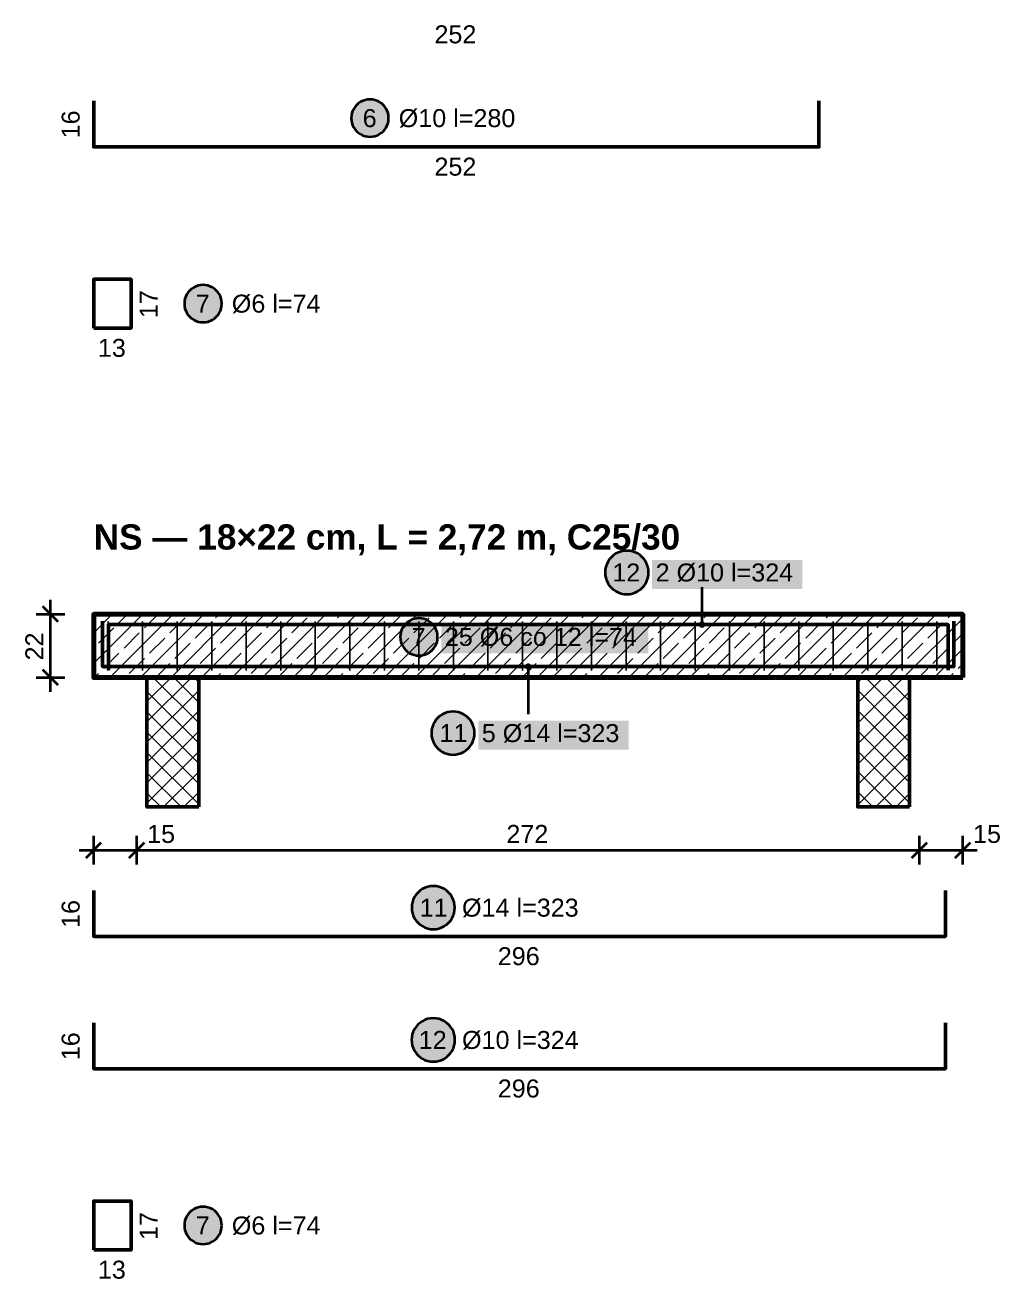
# Model space of a CAD drawing. Header units: metres. Extents: x 0.1 to 13.6, y -9.2 to -0.1.
# Drawn here: x 4.792 to 8.179, y -9.096 to -4.737 of the extents above; entities that cross this region are included whole.
import ezdxf

# ---------------------------------------------------------------- set-up
doc = ezdxf.new("R2010")
doc.units = ezdxf.units.M
for name, color, linetype, lineweight in [('A-KRESKOWANIE', 8, 'Continuous', 18), ('A-MASKA', 7, 'Continuous', 18), ('A-OPISY', 2, 'Continuous', 25), ('K-KONSTR', 7, 'Continuous', 50), ('K-WYMIARY', 1, 'Continuous', 25), ('K-ZBROJENIE', 1, 'Continuous', 100), ('K-ZBROJENIE-OPIS', 2, 'Continuous', 25)]:
    doc.layers.add(name, color=color, linetype=linetype, lineweight=lineweight)
doc.styles.add('PL_ARIAL', font='arial.ttf')
doc.styles.add('PL_ARIAL_B', font='arialbd.ttf')

msp = doc.modelspace()

# ---------------------------------------------------------------- hatches: boundary and pattern name
at = {"layer": 'A-MASKA', "true_color": 0xffffff}
for points in [[(6.9702, -6.6972), (7.4928, -6.6972), (7.4928, -6.596), (6.9702, -6.596)], [(6.2378, -6.9212), (6.9572, -6.9212), (6.9572, -6.82), (6.2378, -6.82)], [(6.3662, -7.2558), (6.8888, -7.2558), (6.8888, -7.1545), (6.3662, -7.1545)]]:
    msp.add_hatch(color=7, dxfattribs=at).paths.add_polyline_path(points)
at = {"layer": 'K-ZBROJENIE-OPIS', "true_color": 0xffffff}
for points in [[(6.055, -5.06), (6.0544, -5.0515), (6.0528, -5.0432), (6.0501, -5.0351), (6.0463, -5.0275), (6.0416, -5.0204), (6.036, -5.014), (6.0296, -5.0084), (6.0225, -5.0037), (6.0149, -4.9999), (6.0068, -4.9972), (5.9985, -4.9956), (5.99, -4.995), (5.9815, -4.9956), (5.9732, -4.9972), (5.9651, -4.9999), (5.9575, -5.0037), (5.9504, -5.0084), (5.944, -5.014), (5.9384, -5.0204), (5.9337, -5.0275), (5.9299, -5.0351), (5.9272, -5.0432), (5.9256, -5.0515), (5.925, -5.06), (5.9256, -5.0685), (5.9272, -5.0768), (5.9299, -5.0849), (5.9337, -5.0925), (5.9384, -5.0996), (5.944, -5.106), (5.9504, -5.1116), (5.9575, -5.1163), (5.9651, -5.1201), (5.9732, -5.1228), (5.9815, -5.1244), (5.99, -5.125), (5.9985, -5.1244), (6.0068, -5.1228), (6.0149, -5.1201), (6.0225, -5.1163), (6.0296, -5.1116), (6.036, -5.106), (6.0416, -5.0996), (6.0463, -5.0925), (6.0501, -5.0849), (6.0528, -5.0768), (6.0544, -5.0685)], [(5.475, -5.705), (5.4744, -5.6965), (5.4728, -5.6882), (5.4701, -5.6801), (5.4663, -5.6725), (5.4616, -5.6654), (5.456, -5.659), (5.4496, -5.6534), (5.4425, -5.6487), (5.4349, -5.6449), (5.4268, -5.6422), (5.4185, -5.6406), (5.41, -5.64), (5.4015, -5.6406), (5.3932, -5.6422), (5.3851, -5.6449), (5.3775, -5.6487), (5.3704, -5.6534), (5.364, -5.659), (5.3584, -5.6654), (5.3537, -5.6725), (5.3499, -5.6801), (5.3472, -5.6882), (5.3456, -5.6965), (5.345, -5.705), (5.3456, -5.7135), (5.3472, -5.7218), (5.3499, -5.7299), (5.3537, -5.7375), (5.3584, -5.7446), (5.364, -5.751), (5.3704, -5.7566), (5.3775, -5.7613), (5.3851, -5.7651), (5.3932, -5.7678), (5.4015, -5.7694), (5.41, -5.77), (5.4185, -5.7694), (5.4268, -5.7678), (5.4349, -5.7651), (5.4425, -5.7613), (5.4496, -5.7566), (5.456, -5.751), (5.4616, -5.7446), (5.4663, -5.7375), (5.4701, -5.7299), (5.4728, -5.7218), (5.4744, -5.7135)], [(6.9583, -6.6397), (6.9576, -6.6299), (6.9557, -6.6202), (6.9525, -6.6108), (6.9482, -6.602), (6.9427, -6.5938), (6.9361, -6.5863), (6.9287, -6.5798), (6.9205, -6.5743), (6.9116, -6.57), (6.9023, -6.5668), (6.8926, -6.5649), (6.8827, -6.5642), (6.8729, -6.5649), (6.8632, -6.5668), (6.8538, -6.57), (6.845, -6.5743), (6.8368, -6.5798), (6.8293, -6.5863), (6.8228, -6.5938), (6.8173, -6.602), (6.813, -6.6108), (6.8098, -6.6202), (6.8079, -6.6299), (6.8072, -6.6397), (6.8079, -6.6496), (6.8098, -6.6593), (6.813, -6.6687), (6.8173, -6.6775), (6.8228, -6.6857), (6.8293, -6.6932), (6.8368, -6.6997), (6.845, -6.7052), (6.8538, -6.7095), (6.8632, -6.7127), (6.8729, -6.7146), (6.8827, -6.7153), (6.8926, -6.7146), (6.9023, -6.7127), (6.9116, -6.7095), (6.9205, -6.7052), (6.9287, -6.6997), (6.9361, -6.6932), (6.9427, -6.6857), (6.9482, -6.6775), (6.9525, -6.6687), (6.9557, -6.6593), (6.9576, -6.6496)], [(6.2253, -6.8637), (6.2247, -6.8553), (6.2231, -6.8469), (6.2203, -6.8389), (6.2166, -6.8312), (6.2118, -6.8242), (6.2062, -6.8178), (6.1998, -6.8122), (6.1928, -6.8075), (6.1852, -6.8037), (6.1771, -6.801), (6.1688, -6.7993), (6.1603, -6.7987), (6.1518, -6.7993), (6.1435, -6.801), (6.1354, -6.8037), (6.1278, -6.8075), (6.1207, -6.8122), (6.1143, -6.8178), (6.1087, -6.8242), (6.104, -6.8312), (6.1002, -6.8389), (6.0975, -6.8469), (6.0958, -6.8553), (6.0953, -6.8637), (6.0958, -6.8722), (6.0975, -6.8806), (6.1002, -6.8886), (6.104, -6.8962), (6.1087, -6.9033), (6.1143, -6.9097), (6.1207, -6.9153), (6.1278, -6.92), (6.1354, -6.9238), (6.1435, -6.9265), (6.1518, -6.9282), (6.1603, -6.9287), (6.1688, -6.9282), (6.1771, -6.9265), (6.1852, -6.9238), (6.1928, -6.92), (6.1998, -6.9153), (6.2062, -6.9097), (6.2118, -6.9033), (6.2166, -6.8962), (6.2203, -6.8886), (6.2231, -6.8806), (6.2247, -6.8722)], [(6.3537, -7.1983), (6.3531, -7.1885), (6.3512, -7.1788), (6.348, -7.1695), (6.3437, -7.1608), (6.3383, -7.1526), (6.3318, -7.1452), (6.3244, -7.1387), (6.3162, -7.1333), (6.3075, -7.129), (6.2982, -7.1258), (6.2885, -7.1239), (6.2787, -7.1233), (6.269, -7.1239), (6.2593, -7.1258), (6.25, -7.129), (6.2412, -7.1333), (6.2331, -7.1387), (6.2257, -7.1452), (6.2192, -7.1526), (6.2138, -7.1608), (6.2095, -7.1695), (6.2063, -7.1788), (6.2044, -7.1885), (6.2037, -7.1983), (6.2044, -7.208), (6.2063, -7.2177), (6.2095, -7.227), (6.2138, -7.2358), (6.2192, -7.2439), (6.2257, -7.2513), (6.2331, -7.2578), (6.2412, -7.2632), (6.25, -7.2675), (6.2593, -7.2707), (6.269, -7.2726), (6.2787, -7.2733), (6.2885, -7.2726), (6.2982, -7.2707), (6.3075, -7.2675), (6.3162, -7.2632), (6.3244, -7.2578), (6.3318, -7.2513), (6.3383, -7.2439), (6.3437, -7.2358), (6.348, -7.227), (6.3512, -7.2177), (6.3531, -7.208)], [(6.285, -7.805), (6.2844, -7.7952), (6.2824, -7.7856), (6.2793, -7.7763), (6.275, -7.7675), (6.2695, -7.7593), (6.263, -7.752), (6.2557, -7.7455), (6.2475, -7.74), (6.2387, -7.7357), (6.2294, -7.7326), (6.2198, -7.7306), (6.21, -7.73), (6.2002, -7.7306), (6.1906, -7.7326), (6.1813, -7.7357), (6.1725, -7.74), (6.1643, -7.7455), (6.157, -7.752), (6.1505, -7.7593), (6.145, -7.7675), (6.1407, -7.7763), (6.1376, -7.7856), (6.1356, -7.7952), (6.135, -7.805), (6.1356, -7.8148), (6.1376, -7.8244), (6.1407, -7.8337), (6.145, -7.8425), (6.1505, -7.8507), (6.157, -7.858), (6.1643, -7.8645), (6.1725, -7.87), (6.1813, -7.8743), (6.1906, -7.8774), (6.2002, -7.8794), (6.21, -7.88), (6.2198, -7.8794), (6.2294, -7.8774), (6.2387, -7.8743), (6.2475, -7.87), (6.2557, -7.8645), (6.263, -7.858), (6.2695, -7.8507), (6.275, -7.8425), (6.2793, -7.8337), (6.2824, -7.8244), (6.2844, -7.8148)], [(6.2855, -8.265), (6.2849, -8.2551), (6.2829, -8.2455), (6.2798, -8.2361), (6.2754, -8.2272), (6.2699, -8.219), (6.2634, -8.2116), (6.256, -8.2051), (6.2478, -8.1996), (6.2389, -8.1952), (6.2295, -8.1921), (6.2199, -8.1901), (6.21, -8.1895), (6.2001, -8.1901), (6.1905, -8.1921), (6.1811, -8.1952), (6.1722, -8.1996), (6.164, -8.2051), (6.1566, -8.2116), (6.1501, -8.219), (6.1446, -8.2272), (6.1402, -8.2361), (6.1371, -8.2455), (6.1351, -8.2551), (6.1345, -8.265), (6.1351, -8.2749), (6.1371, -8.2845), (6.1402, -8.2939), (6.1446, -8.3028), (6.1501, -8.311), (6.1566, -8.3184), (6.164, -8.3249), (6.1722, -8.3304), (6.1811, -8.3348), (6.1905, -8.3379), (6.2001, -8.3399), (6.21, -8.3405), (6.2199, -8.3399), (6.2295, -8.3379), (6.2389, -8.3348), (6.2478, -8.3304), (6.256, -8.3249), (6.2634, -8.3184), (6.2699, -8.311), (6.2754, -8.3028), (6.2798, -8.2939), (6.2829, -8.2845), (6.2849, -8.2749)], [(5.475, -8.91), (5.4744, -8.9015), (5.4728, -8.8932), (5.4701, -8.8851), (5.4663, -8.8775), (5.4616, -8.8704), (5.456, -8.864), (5.4496, -8.8584), (5.4425, -8.8537), (5.4349, -8.8499), (5.4268, -8.8472), (5.4185, -8.8456), (5.41, -8.845), (5.4015, -8.8456), (5.3932, -8.8472), (5.3851, -8.8499), (5.3775, -8.8537), (5.3704, -8.8584), (5.364, -8.864), (5.3584, -8.8704), (5.3537, -8.8775), (5.3499, -8.8851), (5.3472, -8.8932), (5.3456, -8.9015), (5.345, -8.91), (5.3456, -8.9185), (5.3472, -8.9268), (5.3499, -8.9349), (5.3537, -8.9425), (5.3584, -8.9496), (5.364, -8.956), (5.3704, -8.9616), (5.3775, -8.9663), (5.3851, -8.9701), (5.3932, -8.9728), (5.4015, -8.9744), (5.41, -8.975), (5.4185, -8.9744), (5.4268, -8.9728), (5.4349, -8.9701), (5.4425, -8.9663), (5.4496, -8.9616), (5.456, -8.956), (5.4616, -8.9496), (5.4663, -8.9425), (5.4701, -8.9349), (5.4728, -8.9268), (5.4744, -8.9185)]]:
    msp.add_hatch(color=7, dxfattribs=at).paths.add_polyline_path(points)
at = {"layer": 'K-ZBROJENIE-OPIS', "true_color": 0x000000}
for points in [[(7.1552, -6.821), (7.1549, -6.8181), (7.1537, -6.8154), (7.152, -6.813), (7.1496, -6.8113), (7.1469, -6.8101), (7.144, -6.8097), (7.1411, -6.8101), (7.1384, -6.8113), (7.136, -6.813), (7.1343, -6.8154), (7.1331, -6.8181), (7.1327, -6.821), (7.1331, -6.8239), (7.1343, -6.8266), (7.136, -6.829), (7.1384, -6.8307), (7.1411, -6.8319), (7.144, -6.8323), (7.1469, -6.8319), (7.1496, -6.8307), (7.152, -6.829), (7.1537, -6.8266), (7.1549, -6.8239)], [(6.5512, -6.967), (6.5509, -6.9641), (6.5497, -6.9614), (6.548, -6.959), (6.5456, -6.9573), (6.5429, -6.9561), (6.54, -6.9558), (6.5371, -6.9561), (6.5344, -6.9573), (6.532, -6.959), (6.5303, -6.9614), (6.5291, -6.9641), (6.5287, -6.967), (6.5291, -6.9699), (6.5303, -6.9726), (6.532, -6.975), (6.5344, -6.9767), (6.5371, -6.9779), (6.54, -6.9783), (6.5429, -6.9779), (6.5456, -6.9767), (6.548, -6.975), (6.5497, -6.9726), (6.5509, -6.9699)]]:
    msp.add_hatch(color=7, dxfattribs=at).paths.add_polyline_path(points)

# ---------------------------------------------------------------- linework, layer by layer
at = {"layer": 'A-KRESKOWANIE', "lineweight": 25, "ltscale": 0.025}
for points in [[(5.03, -6.9555), (5.2005, -6.785)], [(5.03, -6.8494), (5.0944, -6.785)], [(5.03, -6.7964), (5.0414, -6.785)], [(5.0865, -7.005), (5.3065, -6.785)], [(5.1177, -6.8147), (5.1474, -6.785)], [(5.1926, -7.005), (5.4126, -6.785)], [(5.2061, -6.8324), (5.2535, -6.785)], [(5.2945, -6.8501), (5.3475, -6.7971)], [(5.2987, -7.005), (5.5187, -6.785)], [(5.4047, -7.005), (5.6247, -6.785)], [(5.4536, -6.7971), (5.4656, -6.785)], [(5.5108, -7.005), (5.7308, -6.785)], [(5.5419, -6.8147), (5.5717, -6.785)], [(5.6169, -7.005), (5.8369, -6.785)], [(5.6303, -6.8324), (5.6778, -6.785)], [(5.7187, -6.8501), (5.7718, -6.7971)], [(5.7229, -7.005), (5.9429, -6.785)], [(5.829, -7.005), (6.049, -6.785)], [(5.8778, -6.7971), (5.8899, -6.785)], [(5.9351, -7.005), (6.1551, -6.785)], [(5.9662, -6.8147), (5.996, -6.785)], [(6.0411, -7.005), (6.2611, -6.785)], [(6.0546, -6.8324), (6.102, -6.785)], [(6.143, -6.8501), (6.196, -6.7971)], [(6.1472, -7.005), (6.3672, -6.785)], [(6.2533, -7.005), (6.4733, -6.785)], [(6.3021, -6.7971), (6.3142, -6.785)], [(6.3593, -7.005), (6.5793, -6.785)], [(6.3905, -6.8147), (6.4202, -6.785)], [(6.4654, -7.005), (6.6854, -6.785)], [(6.4789, -6.8324), (6.5263, -6.785)], [(6.5673, -6.8501), (6.6203, -6.7971)], [(6.5715, -7.005), (6.7915, -6.785)], [(6.6775, -7.005), (6.8975, -6.785)], [(6.7264, -6.7971), (6.7384, -6.785)], [(6.7836, -7.005), (7.0036, -6.785)], [(6.8147, -6.8147), (6.8445, -6.785)], [(6.8896, -7.005), (7.1096, -6.785)], [(6.9031, -6.8324), (6.9505, -6.785)], [(6.9915, -6.8501), (7.0446, -6.7971)], [(6.9957, -7.005), (7.2157, -6.785)], [(7.1018, -7.005), (7.3218, -6.785)], [(7.1506, -6.7971), (7.1627, -6.785)], [(7.2078, -7.005), (7.4278, -6.785)], [(7.239, -6.8147), (7.2687, -6.785)], [(7.3139, -7.005), (7.5339, -6.785)], [(7.3274, -6.8324), (7.3748, -6.785)], [(7.4158, -6.8501), (7.4688, -6.7971)], [(7.42, -7.005), (7.64, -6.785)], [(7.526, -7.005), (7.746, -6.785)], [(7.5749, -6.7971), (7.5869, -6.785)], [(7.6321, -7.005), (7.8521, -6.785)], [(7.6633, -6.8147), (7.693, -6.785)], [(7.7382, -7.005), (7.9582, -6.785)], [(7.7517, -6.8324), (7.7991, -6.785)], [(7.84, -6.8501), (7.8931, -6.7971)], [(7.8442, -7.005), (8.05, -6.7992)], [(7.9991, -6.7971), (8.0112, -6.785)], [(5.047, -6.8855), (5.1, -6.8324)], [(5.3829, -6.8678), (5.4359, -6.8147)], [(5.4712, -6.8855), (5.5243, -6.8324)], [(5.8071, -6.8678), (5.8601, -6.8147)], [(5.8955, -6.8855), (5.9485, -6.8324)], [(6.2314, -6.8678), (6.2844, -6.8147)], [(6.3198, -6.8855), (6.3728, -6.8324)], [(6.6556, -6.8678), (6.7087, -6.8147)], [(6.744, -6.8855), (6.7971, -6.8324)], [(7.0799, -6.8678), (7.1329, -6.8147)], [(7.1683, -6.8855), (7.2213, -6.8324)], [(7.5042, -6.8678), (7.5572, -6.8147)], [(7.5926, -6.8855), (7.6456, -6.8324)], [(7.9284, -6.8678), (7.9815, -6.8147)], [(5.1354, -6.9031), (5.1884, -6.8501)], [(5.2238, -6.9208), (5.2768, -6.8678)], [(5.3121, -6.9385), (5.3652, -6.8855)], [(5.5596, -6.9031), (5.6127, -6.8501)], [(5.648, -6.9208), (5.701, -6.8678)], [(5.7364, -6.9385), (5.7894, -6.8855)], [(5.9839, -6.9031), (6.0369, -6.8501)], [(6.0723, -6.9208), (6.1253, -6.8678)], [(6.1607, -6.9385), (6.2137, -6.8855)], [(6.4082, -6.9031), (6.4612, -6.8501)], [(6.4965, -6.9208), (6.5496, -6.8678)], [(6.5849, -6.9385), (6.638, -6.8855)], [(6.8324, -6.9031), (6.8855, -6.8501)], [(6.9208, -6.9208), (6.9738, -6.8678)], [(7.0092, -6.9385), (7.0622, -6.8855)], [(7.2567, -6.9031), (7.3097, -6.8501)], [(7.3451, -6.9208), (7.3981, -6.8678)], [(7.4335, -6.9385), (7.4865, -6.8855)], [(7.6809, -6.9031), (7.734, -6.8501)], [(7.7693, -6.9208), (7.8224, -6.8678)], [(7.8577, -6.9385), (7.9108, -6.8855)], [(8.0168, -6.8855), (8.05, -6.8523)], [(5.0647, -6.9738), (5.1177, -6.9208)], [(5.4005, -6.9562), (5.4536, -6.9031)], [(5.4889, -6.9738), (5.5419, -6.9208)], [(5.8248, -6.9562), (5.8778, -6.9031)], [(5.9132, -6.9738), (5.9662, -6.9208)], [(6.2491, -6.9562), (6.3021, -6.9031)], [(6.3374, -6.9738), (6.3905, -6.9208)], [(6.6733, -6.9562), (6.7264, -6.9031)], [(6.7617, -6.9738), (6.8147, -6.9208)], [(7.0976, -6.9562), (7.1506, -6.9031)], [(7.186, -6.9738), (7.239, -6.9208)], [(7.5218, -6.9562), (7.5749, -6.9031)], [(7.6102, -6.9738), (7.6633, -6.9208)], [(7.9461, -6.9562), (7.9991, -6.9031)], [(7.9503, -7.005), (8.05, -6.9053)], [(5.153, -6.9915), (5.2061, -6.9385)], [(5.2456, -7.005), (5.2945, -6.9562)], [(5.3517, -7.005), (5.3829, -6.9738)], [(5.5773, -6.9915), (5.6303, -6.9385)], [(5.6699, -7.005), (5.7187, -6.9562)], [(5.776, -7.005), (5.8071, -6.9738)], [(6.0016, -6.9915), (6.0546, -6.9385)], [(6.0942, -7.005), (6.143, -6.9562)], [(6.2002, -7.005), (6.2314, -6.9738)], [(6.4258, -6.9915), (6.4789, -6.9385)], [(6.5184, -7.005), (6.5673, -6.9562)], [(6.6245, -7.005), (6.6556, -6.9738)], [(6.8501, -6.9915), (6.9031, -6.9385)], [(6.9427, -7.005), (6.9915, -6.9562)], [(7.0487, -7.005), (7.0799, -6.9738)], [(7.2744, -6.9915), (7.3274, -6.9385)], [(7.3669, -7.005), (7.4158, -6.9562)], [(7.473, -7.005), (7.5042, -6.9738)], [(7.6986, -6.9915), (7.7517, -6.9385)], [(7.7912, -7.005), (7.84, -6.9562)], [(7.8973, -7.005), (7.9284, -6.9738)], [(8.0345, -6.9738), (8.05, -6.9583)], [(5.0335, -7.005), (5.047, -6.9915)], [(5.215, -7.1594), (5.3694, -7.005)], [(5.215, -7.0887), (5.2987, -7.005)], [(5.215, -7.0179), (5.2279, -7.005)], [(5.395, -7.1628), (5.2372, -7.005)], [(5.395, -7.0921), (5.3079, -7.005)], [(5.395, -7.0213), (5.3787, -7.005)], [(5.4578, -7.005), (5.4712, -6.9915)], [(5.882, -7.005), (5.8955, -6.9915)], [(6.3063, -7.005), (6.3198, -6.9915)], [(6.7305, -7.005), (6.744, -6.9915)], [(7.1548, -7.005), (7.1683, -6.9915)], [(7.5791, -7.005), (7.5926, -6.9915)], [(7.685, -7.1642), (7.8442, -7.005)], [(7.685, -7.0935), (7.7735, -7.005)], [(7.685, -7.0228), (7.7028, -7.005)], [(7.865, -7.1579), (7.7121, -7.005)], [(7.865, -7.0872), (7.7828, -7.005)], [(7.865, -7.0165), (7.8535, -7.005)], [(8.0033, -7.005), (8.0168, -6.9915)], [(5.215, -7.2301), (5.395, -7.0501)], [(5.395, -7.2335), (5.215, -7.0535)], [(7.865, -7.2286), (7.685, -7.0486)], [(7.685, -7.235), (7.865, -7.055)], [(5.215, -7.3008), (5.395, -7.1208)], [(5.395, -7.3042), (5.215, -7.1242)], [(7.865, -7.2993), (7.685, -7.1193)], [(7.685, -7.3057), (7.865, -7.1257)], [(5.215, -7.3715), (5.395, -7.1915)], [(7.865, -7.37), (7.685, -7.19)], [(5.395, -7.3749), (5.215, -7.1949)], [(7.685, -7.3764), (7.865, -7.1964)], [(5.215, -7.4422), (5.395, -7.2622)], [(5.395, -7.4456), (5.215, -7.2656)], [(7.865, -7.4407), (7.685, -7.2607)], [(7.685, -7.4471), (7.865, -7.2671)], [(5.3337, -7.455), (5.215, -7.3363)], [(5.2729, -7.455), (5.395, -7.3329)], [(7.8086, -7.455), (7.685, -7.3314)], [(7.7478, -7.455), (7.865, -7.3378)], [(5.263, -7.455), (5.215, -7.407)], [(5.3436, -7.455), (5.395, -7.4036)], [(7.7378, -7.455), (7.685, -7.4022)], [(7.8185, -7.455), (7.865, -7.4085)]]:
    msp.add_lwpolyline(points, dxfattribs=at)
at = {"layer": 'K-KONSTR', "lineweight": 70, "ltscale": 0.025}
msp.add_lwpolyline([(8.05, -7.005), (8.05, -6.785), (5.03, -6.785), (5.03, -7.005)], close=True, dxfattribs=at)
at = {"layer": 'K-KONSTR', "lineweight": 50, "ltscale": 0.025}
for points in [[(5.395, -7.455), (5.395, -7.005), (5.215, -7.005), (5.215, -7.455)], [(7.865, -7.455), (7.865, -7.005), (7.685, -7.005), (7.685, -7.455)]]:
    msp.add_lwpolyline(points, close=True, dxfattribs=at)
at = {"layer": 'K-WYMIARY', "lineweight": 35, "ltscale": 0.025}
for points in [[(4.88, -7.055), (4.88, -6.735)], [(4.83, -6.785), (4.93, -6.785)], [(4.9065, -6.8115), (4.8535, -6.7585)], [(4.83, -7.005), (4.93, -7.005)], [(4.9065, -7.0315), (4.8535, -6.9785)], [(5.0035, -7.6315), (5.0565, -7.5785)], [(5.03, -7.655), (5.03, -7.555)], [(5.1535, -7.6315), (5.2065, -7.5785)], [(5.18, -7.655), (5.18, -7.555)], [(7.8735, -7.6315), (7.9265, -7.5785)], [(7.9, -7.655), (7.9, -7.555)], [(8.0235, -7.6315), (8.0765, -7.5785)], [(8.05, -7.655), (8.05, -7.555)], [(4.98, -7.605), (8.1, -7.605)]]:
    msp.add_lwpolyline(points, dxfattribs=at)
at = {"layer": 'K-ZBROJENIE', "lineweight": 50, "ltscale": 0.025}
for points in [[(5.03, -5), (5.03, -5.16), (7.55, -5.16), (7.55, -5)], [(5.061, -6.809), (5.061, -6.967), (8.019, -6.967), (8.019, -6.809)], [(5.081, -6.979), (5.081, -6.821), (7.999, -6.821), (7.999, -6.979)], [(5.03, -7.745), (5.03, -7.905), (7.99, -7.905), (7.99, -7.745)], [(5.03, -8.205), (5.03, -8.365), (7.99, -8.365), (7.99, -8.205)]]:
    msp.add_lwpolyline(points, dxfattribs=at)
for points in [[(5.03, -5.79), (5.16, -5.79), (5.16, -5.62), (5.03, -5.62)], [(5.03, -8.995), (5.16, -8.995), (5.16, -8.825), (5.03, -8.825)]]:
    msp.add_lwpolyline(points, close=True, dxfattribs=at)
at = {"layer": 'K-ZBROJENIE', "lineweight": 25, "ltscale": 0.025}
for points in [[(5.08, -6.98), (5.08, -6.81)], [(5.2, -6.98), (5.2, -6.81)], [(5.32, -6.98), (5.32, -6.81)], [(5.44, -6.98), (5.44, -6.81)], [(5.56, -6.98), (5.56, -6.81)], [(5.68, -6.98), (5.68, -6.81)], [(5.8, -6.98), (5.8, -6.81)], [(5.92, -6.98), (5.92, -6.81)], [(6.04, -6.98), (6.04, -6.81)], [(6.16, -6.98), (6.16, -6.81)], [(6.28, -6.98), (6.28, -6.81)], [(6.4, -6.98), (6.4, -6.81)], [(6.52, -6.98), (6.52, -6.81)], [(6.64, -6.98), (6.64, -6.81)], [(6.76, -6.98), (6.76, -6.81)], [(6.88, -6.98), (6.88, -6.81)], [(7, -6.98), (7, -6.81)], [(7.12, -6.98), (7.12, -6.81)], [(7.24, -6.98), (7.24, -6.81)], [(7.36, -6.98), (7.36, -6.81)], [(7.48, -6.98), (7.48, -6.81)], [(7.6, -6.98), (7.6, -6.81)], [(7.72, -6.98), (7.72, -6.81)], [(7.84, -6.98), (7.84, -6.81)], [(7.96, -6.98), (7.96, -6.81)]]:
    msp.add_lwpolyline(points, dxfattribs=at)
at = {"layer": 'K-ZBROJENIE-OPIS', "lineweight": 35, "ltscale": 0.025}
for points in [[(6.055, -5.06), (6.0544, -5.0515), (6.0528, -5.0432), (6.0501, -5.0351), (6.0463, -5.0275), (6.0416, -5.0204), (6.036, -5.014), (6.0296, -5.0084), (6.0225, -5.0037), (6.0149, -4.9999), (6.0068, -4.9972), (5.9985, -4.9956), (5.99, -4.995), (5.9815, -4.9956), (5.9732, -4.9972), (5.9651, -4.9999), (5.9575, -5.0037), (5.9504, -5.0084), (5.944, -5.014), (5.9384, -5.0204), (5.9337, -5.0275), (5.9299, -5.0351), (5.9272, -5.0432), (5.9256, -5.0515), (5.925, -5.06), (5.9256, -5.0685), (5.9272, -5.0768), (5.9299, -5.0849), (5.9337, -5.0925), (5.9384, -5.0996), (5.944, -5.106), (5.9504, -5.1116), (5.9575, -5.1163), (5.9651, -5.1201), (5.9732, -5.1228), (5.9815, -5.1244), (5.99, -5.125), (5.9985, -5.1244), (6.0068, -5.1228), (6.0149, -5.1201), (6.0225, -5.1163), (6.0296, -5.1116), (6.036, -5.106), (6.0416, -5.0996), (6.0463, -5.0925), (6.0501, -5.0849), (6.0528, -5.0768), (6.0544, -5.0685)], [(5.475, -5.705), (5.4744, -5.6965), (5.4728, -5.6882), (5.4701, -5.6801), (5.4663, -5.6725), (5.4616, -5.6654), (5.456, -5.659), (5.4496, -5.6534), (5.4425, -5.6487), (5.4349, -5.6449), (5.4268, -5.6422), (5.4185, -5.6406), (5.41, -5.64), (5.4015, -5.6406), (5.3932, -5.6422), (5.3851, -5.6449), (5.3775, -5.6487), (5.3704, -5.6534), (5.364, -5.659), (5.3584, -5.6654), (5.3537, -5.6725), (5.3499, -5.6801), (5.3472, -5.6882), (5.3456, -5.6965), (5.345, -5.705), (5.3456, -5.7135), (5.3472, -5.7218), (5.3499, -5.7299), (5.3537, -5.7375), (5.3584, -5.7446), (5.364, -5.751), (5.3704, -5.7566), (5.3775, -5.7613), (5.3851, -5.7651), (5.3932, -5.7678), (5.4015, -5.7694), (5.41, -5.77), (5.4185, -5.7694), (5.4268, -5.7678), (5.4349, -5.7651), (5.4425, -5.7613), (5.4496, -5.7566), (5.456, -5.751), (5.4616, -5.7446), (5.4663, -5.7375), (5.4701, -5.7299), (5.4728, -5.7218), (5.4744, -5.7135)], [(6.9583, -6.6397), (6.9576, -6.6299), (6.9557, -6.6202), (6.9525, -6.6108), (6.9482, -6.602), (6.9427, -6.5938), (6.9361, -6.5863), (6.9287, -6.5798), (6.9205, -6.5743), (6.9116, -6.57), (6.9023, -6.5668), (6.8926, -6.5649), (6.8827, -6.5642), (6.8729, -6.5649), (6.8632, -6.5668), (6.8538, -6.57), (6.845, -6.5743), (6.8368, -6.5798), (6.8293, -6.5863), (6.8228, -6.5938), (6.8173, -6.602), (6.813, -6.6108), (6.8098, -6.6202), (6.8079, -6.6299), (6.8072, -6.6397), (6.8079, -6.6496), (6.8098, -6.6593), (6.813, -6.6687), (6.8173, -6.6775), (6.8228, -6.6857), (6.8293, -6.6932), (6.8368, -6.6997), (6.845, -6.7052), (6.8538, -6.7095), (6.8632, -6.7127), (6.8729, -6.7146), (6.8827, -6.7153), (6.8926, -6.7146), (6.9023, -6.7127), (6.9116, -6.7095), (6.9205, -6.7052), (6.9287, -6.6997), (6.9361, -6.6932), (6.9427, -6.6857), (6.9482, -6.6775), (6.9525, -6.6687), (6.9557, -6.6593), (6.9576, -6.6496)], [(6.2253, -6.8637), (6.2247, -6.8553), (6.2231, -6.8469), (6.2203, -6.8389), (6.2166, -6.8312), (6.2118, -6.8242), (6.2062, -6.8178), (6.1998, -6.8122), (6.1928, -6.8075), (6.1852, -6.8037), (6.1771, -6.801), (6.1688, -6.7993), (6.1603, -6.7987), (6.1518, -6.7993), (6.1435, -6.801), (6.1354, -6.8037), (6.1278, -6.8075), (6.1207, -6.8122), (6.1143, -6.8178), (6.1087, -6.8242), (6.104, -6.8312), (6.1002, -6.8389), (6.0975, -6.8469), (6.0958, -6.8553), (6.0953, -6.8637), (6.0958, -6.8722), (6.0975, -6.8806), (6.1002, -6.8886), (6.104, -6.8962), (6.1087, -6.9033), (6.1143, -6.9097), (6.1207, -6.9153), (6.1278, -6.92), (6.1354, -6.9238), (6.1435, -6.9265), (6.1518, -6.9282), (6.1603, -6.9287), (6.1688, -6.9282), (6.1771, -6.9265), (6.1852, -6.9238), (6.1928, -6.92), (6.1998, -6.9153), (6.2062, -6.9097), (6.2118, -6.9033), (6.2166, -6.8962), (6.2203, -6.8886), (6.2231, -6.8806), (6.2247, -6.8722)], [(6.3537, -7.1983), (6.3531, -7.1885), (6.3512, -7.1788), (6.348, -7.1695), (6.3437, -7.1608), (6.3383, -7.1526), (6.3318, -7.1452), (6.3244, -7.1387), (6.3162, -7.1333), (6.3075, -7.129), (6.2982, -7.1258), (6.2885, -7.1239), (6.2787, -7.1233), (6.269, -7.1239), (6.2593, -7.1258), (6.25, -7.129), (6.2412, -7.1333), (6.2331, -7.1387), (6.2257, -7.1452), (6.2192, -7.1526), (6.2138, -7.1608), (6.2095, -7.1695), (6.2063, -7.1788), (6.2044, -7.1885), (6.2037, -7.1983), (6.2044, -7.208), (6.2063, -7.2177), (6.2095, -7.227), (6.2138, -7.2358), (6.2192, -7.2439), (6.2257, -7.2513), (6.2331, -7.2578), (6.2412, -7.2632), (6.25, -7.2675), (6.2593, -7.2707), (6.269, -7.2726), (6.2787, -7.2733), (6.2885, -7.2726), (6.2982, -7.2707), (6.3075, -7.2675), (6.3162, -7.2632), (6.3244, -7.2578), (6.3318, -7.2513), (6.3383, -7.2439), (6.3437, -7.2358), (6.348, -7.227), (6.3512, -7.2177), (6.3531, -7.208)], [(6.285, -7.805), (6.2844, -7.7952), (6.2824, -7.7856), (6.2793, -7.7763), (6.275, -7.7675), (6.2695, -7.7593), (6.263, -7.752), (6.2557, -7.7455), (6.2475, -7.74), (6.2387, -7.7357), (6.2294, -7.7326), (6.2198, -7.7306), (6.21, -7.73), (6.2002, -7.7306), (6.1906, -7.7326), (6.1813, -7.7357), (6.1725, -7.74), (6.1643, -7.7455), (6.157, -7.752), (6.1505, -7.7593), (6.145, -7.7675), (6.1407, -7.7763), (6.1376, -7.7856), (6.1356, -7.7952), (6.135, -7.805), (6.1356, -7.8148), (6.1376, -7.8244), (6.1407, -7.8337), (6.145, -7.8425), (6.1505, -7.8507), (6.157, -7.858), (6.1643, -7.8645), (6.1725, -7.87), (6.1813, -7.8743), (6.1906, -7.8774), (6.2002, -7.8794), (6.21, -7.88), (6.2198, -7.8794), (6.2294, -7.8774), (6.2387, -7.8743), (6.2475, -7.87), (6.2557, -7.8645), (6.263, -7.858), (6.2695, -7.8507), (6.275, -7.8425), (6.2793, -7.8337), (6.2824, -7.8244), (6.2844, -7.8148)], [(6.2855, -8.265), (6.2849, -8.2551), (6.2829, -8.2455), (6.2798, -8.2361), (6.2754, -8.2272), (6.2699, -8.219), (6.2634, -8.2116), (6.256, -8.2051), (6.2478, -8.1996), (6.2389, -8.1952), (6.2295, -8.1921), (6.2199, -8.1901), (6.21, -8.1895), (6.2001, -8.1901), (6.1905, -8.1921), (6.1811, -8.1952), (6.1722, -8.1996), (6.164, -8.2051), (6.1566, -8.2116), (6.1501, -8.219), (6.1446, -8.2272), (6.1402, -8.2361), (6.1371, -8.2455), (6.1351, -8.2551), (6.1345, -8.265), (6.1351, -8.2749), (6.1371, -8.2845), (6.1402, -8.2939), (6.1446, -8.3028), (6.1501, -8.311), (6.1566, -8.3184), (6.164, -8.3249), (6.1722, -8.3304), (6.1811, -8.3348), (6.1905, -8.3379), (6.2001, -8.3399), (6.21, -8.3405), (6.2199, -8.3399), (6.2295, -8.3379), (6.2389, -8.3348), (6.2478, -8.3304), (6.256, -8.3249), (6.2634, -8.3184), (6.2699, -8.311), (6.2754, -8.3028), (6.2798, -8.2939), (6.2829, -8.2845), (6.2849, -8.2749)], [(5.475, -8.91), (5.4744, -8.9015), (5.4728, -8.8932), (5.4701, -8.8851), (5.4663, -8.8775), (5.4616, -8.8704), (5.456, -8.864), (5.4496, -8.8584), (5.4425, -8.8537), (5.4349, -8.8499), (5.4268, -8.8472), (5.4185, -8.8456), (5.41, -8.845), (5.4015, -8.8456), (5.3932, -8.8472), (5.3851, -8.8499), (5.3775, -8.8537), (5.3704, -8.8584), (5.364, -8.864), (5.3584, -8.8704), (5.3537, -8.8775), (5.3499, -8.8851), (5.3472, -8.8932), (5.3456, -8.9015), (5.345, -8.91), (5.3456, -8.9185), (5.3472, -8.9268), (5.3499, -8.9349), (5.3537, -8.9425), (5.3584, -8.9496), (5.364, -8.956), (5.3704, -8.9616), (5.3775, -8.9663), (5.3851, -8.9701), (5.3932, -8.9728), (5.4015, -8.9744), (5.41, -8.975), (5.4185, -8.9744), (5.4268, -8.9728), (5.4349, -8.9701), (5.4425, -8.9663), (5.4496, -8.9616), (5.456, -8.956), (5.4616, -8.9496), (5.4663, -8.9425), (5.4701, -8.9349), (5.4728, -8.9268), (5.4744, -8.9185)]]:
    msp.add_lwpolyline(points, close=True, dxfattribs=at)
for points in [[(7.144, -6.821), (7.144, -6.691)], [(6.54, -6.967), (6.54, -7.132)]]:
    msp.add_lwpolyline(points, dxfattribs=at)

# ---------------------------------------------------------------- texts
at = {"layer": 'A-OPISY', "style": 'PL_ARIAL_B'}
msp.add_text('NS — 18×22 cm, L = 2,72 m, C25/30', height=0.0875, dxfattribs=at).set_placement((5.03, -6.56))
at = {"layer": 'K-WYMIARY', "style": 'PL_ARIAL'}
msp.add_text('22', height=0.0625, rotation=90, dxfattribs=at).set_placement((4.855, -6.9455))
for s, p in [('15', (5.2157, -7.58)), ('272', (6.4642, -7.58)), ('15', (8.0858, -7.58))]:
    msp.add_text(s, height=0.0625, dxfattribs=at).set_placement(p)
at = {"layer": 'K-ZBROJENIE-OPIS', "style": 'PL_ARIAL'}
for s, p in [('252', (6.2142, -4.8)), ('6', (5.9647, -5.0913)), ('Ø10 l=280', (6.09, -5.0913)), ('252', (6.2142, -5.26)), ('7', (5.3847, -5.7363)), ('Ø6 l=74', (5.51, -5.7363)), ('13', (5.0445, -5.89)), ('12', (6.8322, -6.671)), ('2 Ø10 l=324', (6.9827, -6.671)), ('7', (6.135, -6.895)), ('25 Ø6 co 12 l=74', (6.2503, -6.895)), ('11', (6.2316, -7.2295)), ('5 Ø14 l=323', (6.3787, -7.2295)), ('11', (6.1629, -7.8363)), ('Ø14 l=323', (6.31, -7.8363)), ('296', (6.4342, -8.005)), ('12', (6.1595, -8.2963)), ('Ø10 l=324', (6.31, -8.2963)), ('296', (6.4342, -8.465)), ('7', (5.3847, -8.9413)), ('Ø6 l=74', (5.51, -8.9413)), ('13', (5.0445, -9.095))]:
    msp.add_text(s, height=0.0625, dxfattribs=at).set_placement(p)
for s, p in [('16', (4.9811, -5.1305)), ('17', (5.2525, -5.7555)), ('16', (4.9811, -7.8755)), ('16', (4.9811, -8.3355)), ('17', (5.2525, -8.9605))]:
    msp.add_text(s, height=0.0625, rotation=90, dxfattribs=at).set_placement(p)

doc.saveas('drawing.dxf')
